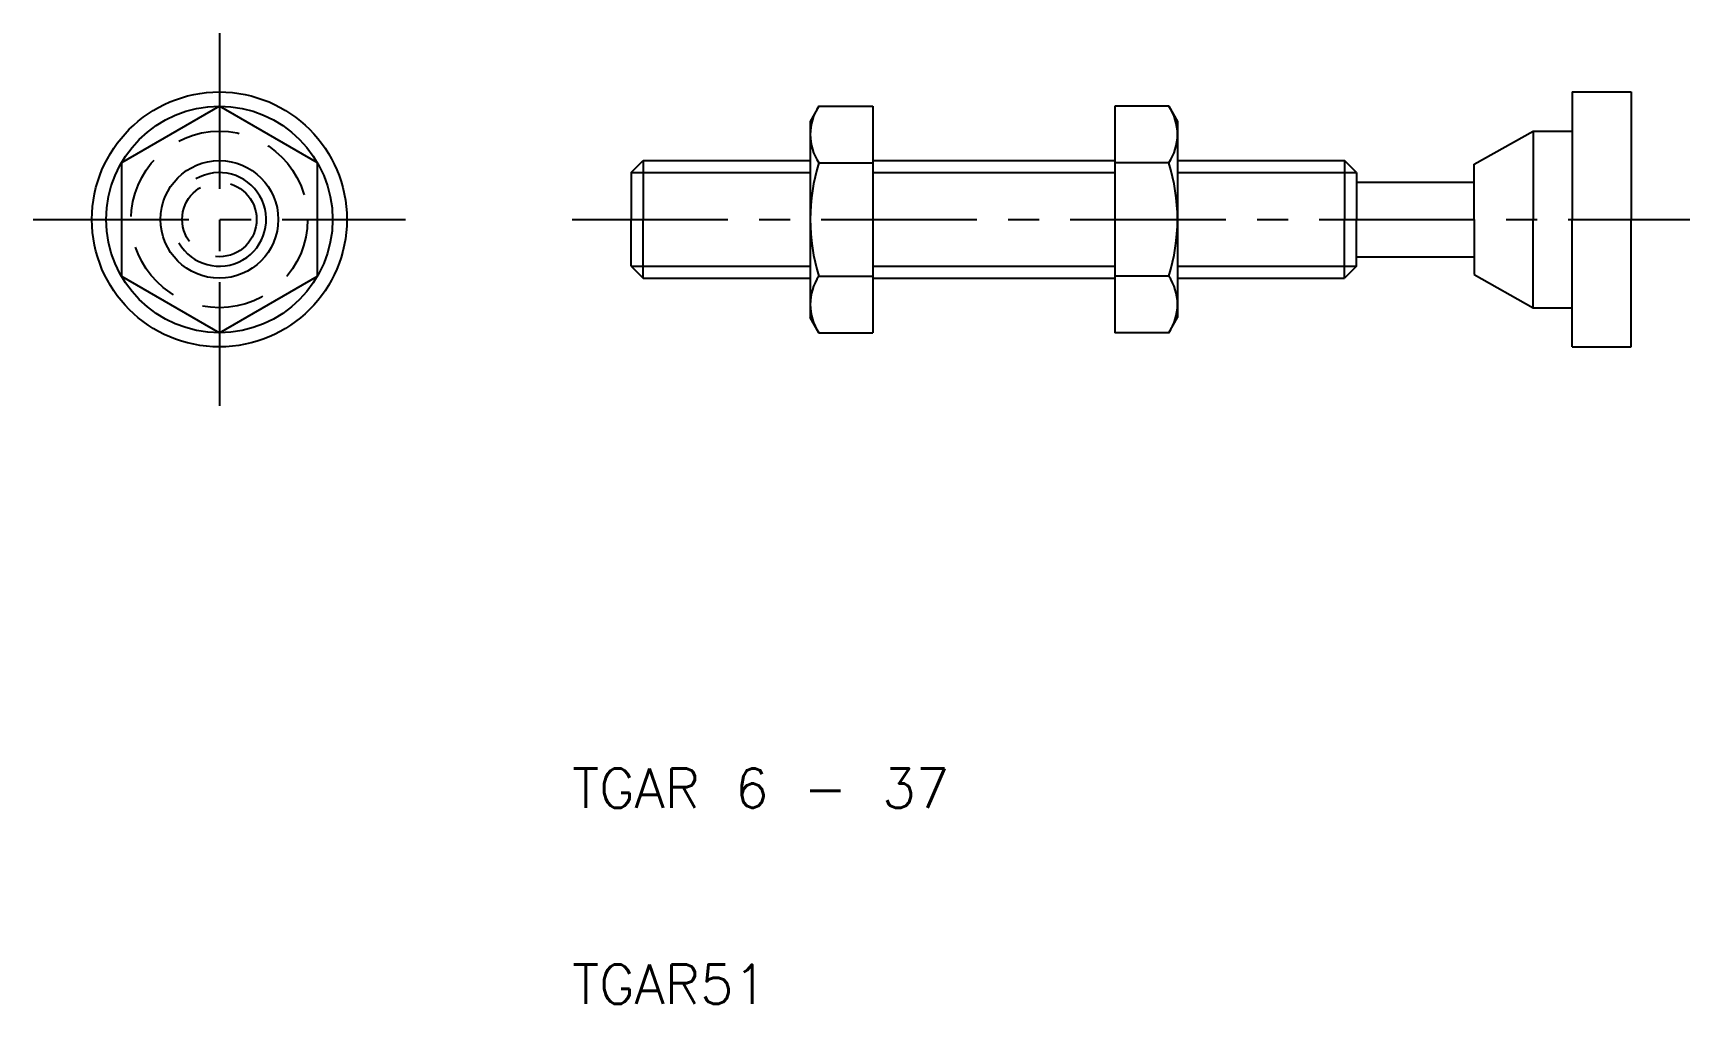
# Model space of a CAD drawing. Extents: x -17.5 to 67, y 10 to 59.5.
import ezdxf

# ---------------------------------------------------------------- set-up
doc = ezdxf.new("R2010")
doc.units = 0
doc.header["$LTSCALE"] = 0.25
doc.linetypes.add('CENTER', pattern=[50.8, 31.75, -6.35, 6.35, -6.35])
doc.linetypes.add('DASHED', pattern=[19.05, 12.7, -6.35])
doc.layers.get('0').update_dxf_attribs({"linetype": 'CONTINUOUS'})
doc.layers.add('CENTER', color=1, linetype='CENTER')
doc.styles.get("Standard").update_dxf_attribs({"font": 'txt.shx', "bigfont": 'extfont.shx'})

msp = doc.modelspace()

# ---------------------------------------------------------------- linework, layer by layer
for p, q in [((-8, 55.775), (-13.001297, 52.8875)), ((-2.998703, 52.8875), (-8, 55.775)), ((22.580333, 55.775), (22.133333, 55.000773)), ((22.580333, 55.775), (25.333333, 55.775)), ((25.333333, 55.775), (25.333333, 44.225)), ((37.666667, 55.775), (37.666667, 44.225)), ((40.419667, 55.775), (37.666667, 55.775)), ((40.419667, 55.775), (40.866667, 55.000773)), ((61, 56.5), (61, 54.5)), ((61, 56.5), (64, 56.5)), ((64, 56.5), (64, 50)), ((22.133333, 55.000773), (22.133333, 44.999227)), ((40.866667, 55.000773), (40.866667, 44.999227)), ((56, 52.8125), (59, 54.5)), ((59, 54.5), (61, 54.5)), ((59, 54.5), (59, 50)), ((61, 54.5), (61, 50)), ((-13.001297, 52.8875), (-13.001297, 47.1125)), ((-2.998703, 47.1125), (-2.998703, 52.8875)), ((13, 52.3865), (13.6135, 53)), ((13.6135, 53), (22.133333, 53)), ((13.6135, 53), (13.6135, 50)), ((22.580333, 52.8875), (25.333333, 52.8875)), ((25.333333, 53), (37.666667, 53)), ((40.419667, 52.8875), (37.666667, 52.8875)), ((40.866667, 53), (49.3865, 53)), ((50, 52.3865), (49.3865, 53)), ((49.3865, 53), (49.3865, 50)), ((56, 51.9), (56, 52.8125)), ((13, 52.3865), (13, 50)), ((50, 52.3865), (50, 51.9)), ((50, 51.9), (56, 51.9)), ((50, 51.9), (50, 50)), ((56, 50), (56, 51.9)), ((13, 47.6135), (13, 50)), ((13.6135, 47), (13.6135, 50)), ((49.3865, 47), (49.3865, 50)), ((50, 48.1), (50, 50)), ((56, 50), (56, 48.1)), ((59, 45.5), (59, 50)), ((61, 45.5), (61, 50)), ((64, 43.5), (64, 50)), ((13, 47.6135), (13.6135, 47)), ((50, 47.6135), (49.3865, 47)), ((50, 48.1), (56, 48.1)), ((50, 47.6135), (50, 48.1)), ((56, 48.1), (56, 47.1875)), ((-13.001297, 47.1125), (-8, 44.225)), ((-8, 44.225), (-2.998703, 47.1125)), ((13.6135, 47), (22.133333, 47)), ((22.580333, 47.1125), (25.333333, 47.1125)), ((25.333333, 47), (37.666667, 47)), ((40.419667, 47.1125), (37.666667, 47.1125)), ((40.866667, 47), (49.3865, 47)), ((56, 47.1875), (59, 45.5)), ((22.580333, 44.225), (22.133333, 44.999227)), ((40.419667, 44.225), (40.866667, 44.999227)), ((59, 45.5), (61, 45.5)), ((61, 43.5), (61, 45.5)), ((22.580333, 44.225), (25.333333, 44.225)), ((40.419667, 44.225), (37.666667, 44.225)), ((61, 43.5), (64, 43.5))]:
    msp.add_line(p, q)
at = {"color": 3}
for p, q in [((13, 52.3865), (22.133333, 52.3865)), ((25.333333, 52.3865), (37.666667, 52.3865)), ((40.866667, 52.3865), (50, 52.3865)), ((13, 47.6135), (22.133333, 47.6135)), ((25.333333, 47.6135), (37.666667, 47.6135)), ((40.866667, 47.6135), (50, 47.6135))]:
    msp.add_line(p, q, dxfattribs=at)
for radius in [6.5, 5.775, 3]:
    msp.add_circle((-8, 50), radius)
at = {"color": 3, "linetype": 'DASHED'}
for radius in [4.5, 1.9]:
    msp.add_circle((-8, 50), radius, dxfattribs=at)
for centre, radius, start, end in [((24.688393, 54.33125), 2.555059, 145.593864, 214.406136), ((38.311607, 54.33125), 2.555059, 325.593864, 34.406136), ((31.683071, 50), 9.549737, 162.400334, 197.599666), ((31.316929, 50), 9.549737, 342.400334, 17.599666), ((24.688393, 45.66875), 2.555059, 145.593864, 214.406136), ((38.311607, 45.66875), 2.555059, 325.593864, 34.406136)]:
    msp.add_arc(centre, radius, start, end)
at = {"color": 3}
msp.add_arc((-8, 50), 2.3865, 210, 120, dxfattribs=at)
at = {"layer": 'CENTER', "color": 1, "linetype": 'CENTER'}
for p, q in [((-8, 59.5), (-8, 40.5)), ((-17.5, 50), (1.5, 50)), ((10, 50), (67, 50))]:
    msp.add_line(p, q, dxfattribs=at)

# ---------------------------------------------------------------- texts
for s, p in [('TGAR 6 - 37', (10, 20)), ('TGAR51', (10, 10))]:
    msp.add_text(s, height=2).set_placement(p)

doc.saveas('drawing.dxf')
